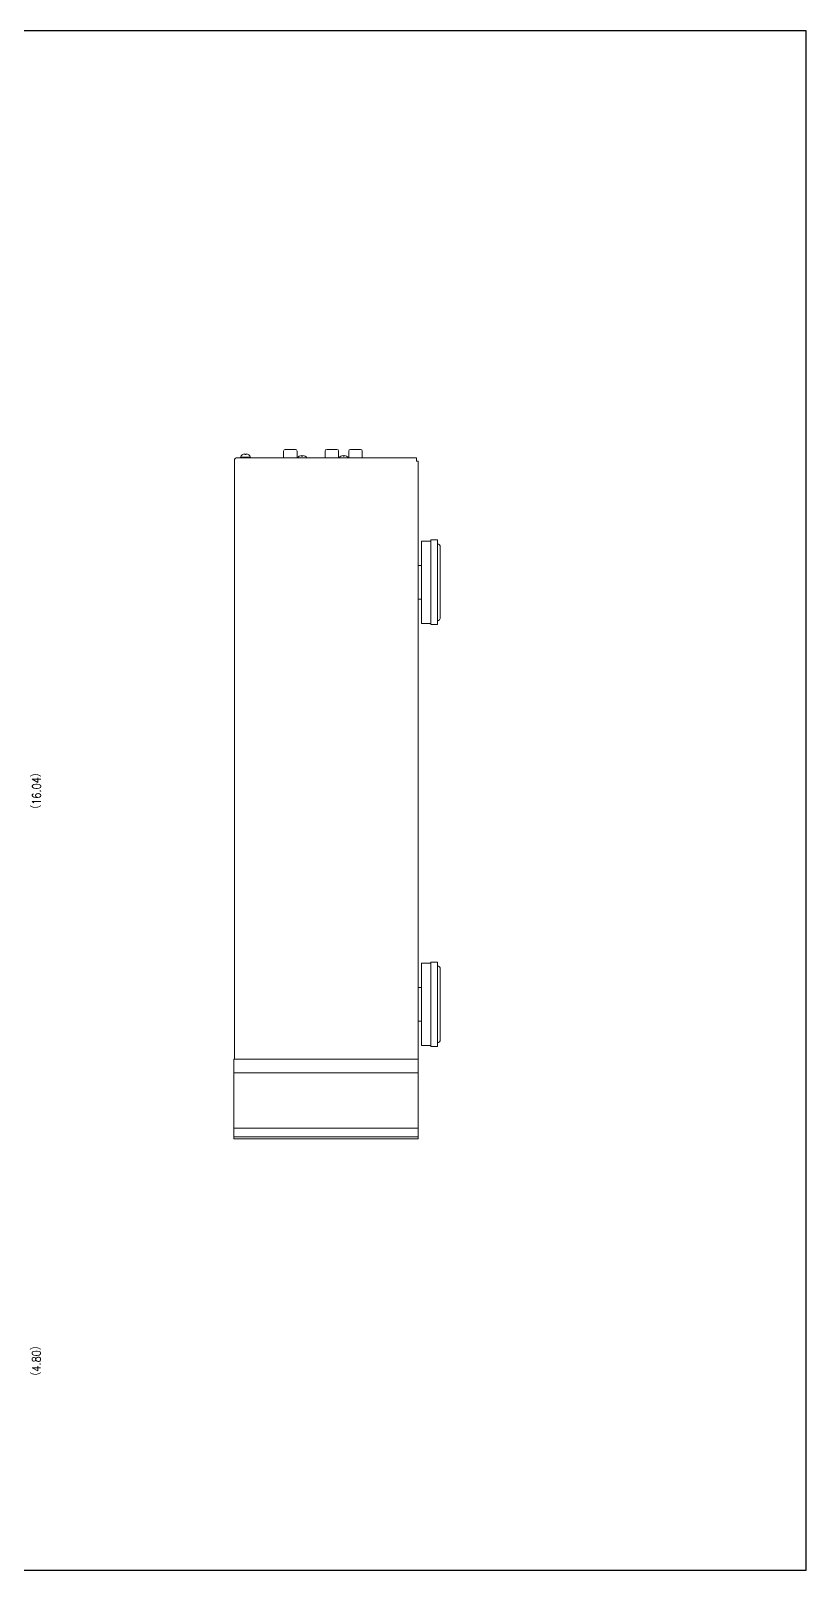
# Model space of a CAD drawing. Header units: millimetres. Extents: x 0 to 1250, y 0 to 910.
# Drawn here: x 791 to 1250, y 0 to 910 of the extents above; entities that cross this region are included whole.
import ezdxf

# ---------------------------------------------------------------- set-up
doc = ezdxf.new("R2010")
doc.units = ezdxf.units.MM
doc.header["$LTSCALE"] = 0.5
for name, color, linetype, lineweight in [('Center', 1, 'Continuous', 9), ('Foot', 2, 'Continuous', 13), ('Hs Panel', 6, 'Continuous', 15), ('Pin Jack', 53, 'Continuous', 13), ('Screw', 253, 'Continuous', 13), ('Upper Cover', 7, 'Continuous', 15)]:
    doc.layers.add(name, color=color, linetype=linetype, lineweight=lineweight)
doc.styles.get("Standard").update_dxf_attribs({"font": 'romans.shx', "width": 0.85, "height": 5, "bigfont": 'bigfont.shx'})

msp = doc.modelspace()

# ---------------------------------------------------------------- linework, layer by layer
msp.add_lwpolyline([(0, 0), (1250, 0), (1250, 910), (0, 910), (0, 0)])
at = {"layer": 'Foot'}
for p, q in [((1027.97, 608.3), (1022.47, 608.3)), ((1022.47, 608.3), (1022.47, 559.7)), ((1027.97, 559), (1027.97, 609)), ((1027.97, 609), (1031.97, 609)), ((1031.97, 609), (1031.97, 559)), ((1032.47, 606.5), (1031.97, 606.5)), ((1033.47, 562.5), (1033.47, 605.5)), ((1022.47, 594), (1020.47, 594)), ((1022.47, 574), (1020.47, 574)), ((1022.47, 559.7), (1027.97, 559.7)), ((1031.97, 559), (1027.97, 559)), ((1031.97, 561.5), (1032.47, 561.5)), ((1027.97, 358.8), (1022.47, 358.8)), ((1022.47, 358.8), (1022.47, 310.2)), ((1027.97, 309.5), (1027.97, 359.5)), ((1027.97, 359.5), (1031.97, 359.5)), ((1031.97, 359.5), (1031.97, 309.5)), ((1032.47, 357), (1031.97, 357)), ((1033.47, 313), (1033.47, 356)), ((1022.47, 344.5), (1020.47, 344.5)), ((1022.47, 324.5), (1020.47, 324.5)), ((1022.47, 310.2), (1027.97, 310.2)), ((1031.97, 309.5), (1027.97, 309.5)), ((1031.97, 312), (1032.47, 312))]:
    msp.add_line(p, q, dxfattribs=at)
for centre, start, end in [((1032.47, 605.5), 0, 90), ((1032.47, 562.5), 270, 0), ((1032.47, 356), 0, 90), ((1032.47, 313), 270, 0)]:
    msp.add_arc(centre, 1, start, end, dxfattribs=at)
at = {"layer": 'Hs Panel'}
for p, q in [((911.47, 255), (911.47, 302)), ((911.47, 302), (1020.47, 302)), ((1020.47, 302), (1020.47, 255)), ((911.47, 294), (1020.47, 294)), ((911.47, 261.334), (1020.47, 261.334)), ((911.47, 256.259), (1020.47, 256.259)), ((1020.47, 255), (911.47, 255))]:
    msp.add_line(p, q, dxfattribs=at)
at = {"layer": 'Pin Jack'}
for p, q in [((940.97, 657.5), (940.97, 661.5)), ((941.97, 662.5), (947.97, 662.5)), ((948.97, 661.5), (948.97, 657.5)), ((965.47, 657.5), (965.47, 661.5)), ((966.47, 662.5), (972.47, 662.5)), ((973.47, 661.5), (973.47, 657.5)), ((979.47, 657.5), (979.47, 661.5)), ((980.47, 662.5), (986.47, 662.5)), ((987.47, 661.5), (987.47, 657.5))]:
    msp.add_line(p, q, dxfattribs=at)
for centre, start, end in [((941.97, 661.5), 90, 180), ((947.97, 661.5), 0, 90), ((966.47, 661.5), 90, 180), ((972.47, 661.5), 0, 90), ((980.47, 661.5), 90, 180), ((986.47, 661.5), 0, 90)]:
    msp.add_arc(centre, 1, start, end, dxfattribs=at)
at = {"layer": 'Screw'}
for p, q in [((915.47, 658), (921.47, 658)), ((915.47, 658), (915.47, 657.5)), ((918.095, 659.978), (918.095, 659.5)), ((918.095, 659.5), (918.845, 659.5)), ((918.845, 659.5), (918.845, 659.978)), ((921.47, 658), (921.47, 657.5)), ((951.595, 658.978), (951.595, 658.5)), ((951.595, 658.5), (952.345, 658.5)), ((952.345, 658.5), (952.345, 658.978)), ((976.095, 658.978), (976.095, 658.5)), ((976.095, 658.5), (976.845, 658.5)), ((976.845, 658.5), (976.845, 658.978))]:
    msp.add_line(p, q, dxfattribs=at)
for centre, start, end in [((918.47, 656.75), 96.62581, 157.380135), ((918.47, 656.75), 22.619865, 83.37419), ((951.97, 655.75), 96.62581, 147.42103), ((951.97, 655.75), 32.57897, 83.37419), ((976.47, 655.75), 96.62581, 147.42103), ((976.47, 655.75), 32.57897, 83.37419)]:
    msp.add_arc(centre, 3.25, start, end, dxfattribs=at)
at = {"layer": 'Upper Cover'}
for p, q in [((911.97, 302), (911.97, 656.5)), ((1019.47, 657.5), (912.97, 657.5)), ((1019.47, 655.5), (1019.47, 657.5)), ((1019.47, 655.5), (1020.47, 655.5)), ((1020.47, 302), (1020.47, 655.5))]:
    msp.add_line(p, q, dxfattribs=at)
msp.add_arc((912.97, 656.5), 1, 90, 180, dxfattribs=at)

# ---------------------------------------------------------------- texts
at = {"layer": 'Center', "color": 7, "char_height": 5, "width": 32.63175, "attachment_point": 1, "rotation": 90}
for s, insert in [('（16.04）', (792.373, 446.694)), ('（4.80）', (792.314, 111.605))]:
    msp.add_mtext(s, dxfattribs=dict(at, insert=insert))

doc.saveas('drawing.dxf')
